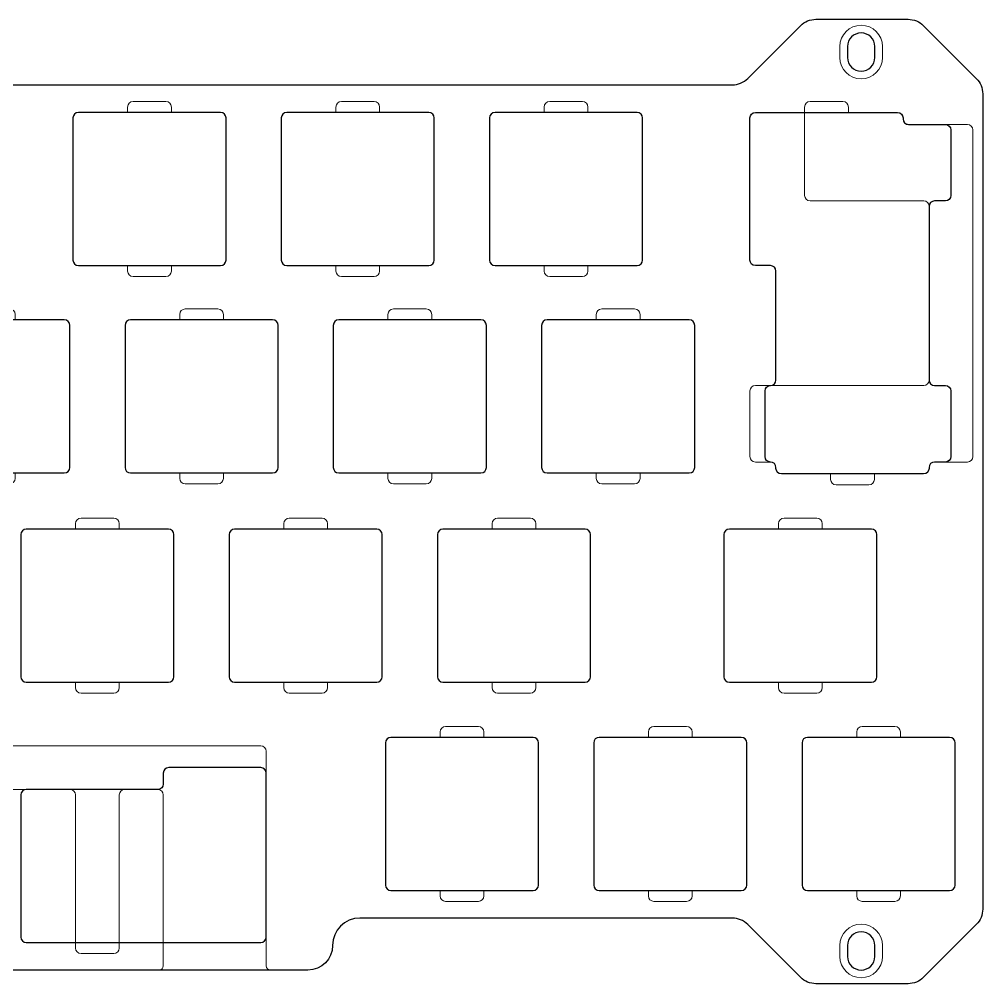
# Model space of a CAD drawing. Header units: millimetres. Extents: x 25 to 225, y 21 to 109.
# Drawn here: x 136.8 to 224.9, y 20.8 to 109 of the extents above; entities that cross this region are included whole.
import ezdxf

# ---------------------------------------------------------------- set-up
doc = ezdxf.new("R2010")
doc.units = ezdxf.units.MM
doc.header["$MEASUREMENT"] = 0
doc.layers.add('Throughcut', color=7, linetype='Continuous', lineweight=0)
doc.layers.add('Undercut', color=7, linetype='Continuous', lineweight=0)

msp = doc.modelspace()

# ---------------------------------------------------------------- linework, layer by layer
at = {"layer": 'Throughcut', "color": 18, "lineweight": 25, "true_color": 0x000000}
for points, knots in [([(24.871, 65.032), (24.871, 65.032), (24.87, 27.64), (24.87, 27.64), (24.87, 27.109), (25.081, 26.601), (25.456, 26.226), (25.456, 26.226), (30.285, 21.397), (30.285, 21.397), (30.66, 21.022), (31.168, 20.811), (31.699, 20.811), (31.699, 20.811), (40.442, 20.811), (40.442, 20.811), (40.972, 20.811), (41.481, 21.022), (41.856, 21.397), (41.856, 21.397), (46.685, 26.225), (46.685, 26.225), (47.054, 26.594), (47.553, 26.805), (48.075, 26.811), (48.075, 26.811), (82.124, 26.811), (82.124, 26.811), (83.504, 26.811), (84.624, 25.692), (84.624, 24.311), (84.624, 23.062), (85.636, 22.049), (86.885, 22.049), (86.885, 22.049), (163.18, 22.049), (163.18, 22.049), (164.429, 22.049), (165.442, 23.062), (165.442, 24.311), (165.442, 24.311), (165.442, 24.311), (165.442, 24.311), (165.442, 25.692), (166.561, 26.811), (167.942, 26.811), (167.942, 26.811), (201.991, 26.811), (201.991, 26.811), (202.521, 26.811), (203.03, 26.6), (203.405, 26.225), (203.405, 26.225), (208.235, 21.395), (208.235, 21.395), (208.61, 21.02), (209.118, 20.809), (209.649, 20.809), (209.649, 20.809), (218.067, 20.809), (218.067, 20.809), (218.598, 20.809), (219.106, 21.02), (219.482, 21.395), (219.482, 21.395), (224.31, 26.223), (224.31, 26.223), (224.685, 26.599), (224.896, 27.107), (224.896, 27.638), (224.896, 27.638), (224.896, 102.183), (224.896, 102.183), (224.896, 102.713), (224.685, 103.222), (224.31, 103.597), (224.31, 103.597), (219.482, 108.425), (219.482, 108.425), (219.107, 108.8), (218.598, 109.011), (218.068, 109.011), (218.068, 109.011), (209.649, 109.011), (209.649, 109.011), (209.119, 109.011), (208.61, 108.8), (208.235, 108.425), (208.235, 108.425), (203.407, 103.597), (203.407, 103.597), (203.032, 103.222), (202.523, 103.011), (201.992, 103.011), (201.992, 103.011), (48.099, 103.011), (48.099, 103.011), (47.569, 103.011), (47.06, 103.222), (46.685, 103.597), (46.685, 103.597), (41.857, 108.425), (41.857, 108.425), (41.482, 108.8), (40.973, 109.011), (40.442, 109.011), (40.442, 109.011), (31.699, 109.011), (31.699, 109.011), (31.169, 109.011), (30.66, 108.8), (30.285, 108.425), (30.285, 108.425), (25.457, 103.597), (25.457, 103.597), (25.082, 103.222), (24.871, 102.713), (24.871, 102.183), (24.871, 102.183), (24.871, 65.032), (24.871, 65.032)], [0, 0, 0, 0, 1, 1, 1, 2, 2, 2, 3, 3, 3, 4, 4, 4, 5, 5, 5, 6, 6, 6, 7, 7, 7, 8, 8, 8, 9, 9, 9, 10, 10, 10, 11, 11, 11, 12, 12, 12, 13, 13, 13, 14, 14, 14, 15, 15, 15, 16, 16, 16, 17, 17, 17, 18, 18, 18, 19, 19, 19, 20, 20, 20, 21, 21, 21, 22, 22, 22, 23, 23, 23, 24, 24, 24, 25, 25, 25, 26, 26, 26, 27, 27, 27, 28, 28, 28, 29, 29, 29, 30, 30, 30, 31, 31, 31, 32, 32, 32, 33, 33, 33, 34, 34, 34, 35, 35, 35, 36, 36, 36, 37, 37, 37, 38, 38, 38, 39, 39, 39, 40, 40, 40, 40]), ([(213.777, 104.261), (213.777, 104.261), (213.777, 104.261), (213.777, 104.261), (213.087, 104.261), (212.527, 104.821), (212.527, 105.511), (212.527, 105.511), (212.527, 106.511), (212.527, 106.511), (212.527, 107.201), (213.087, 107.761), (213.777, 107.761), (213.777, 107.761), (213.777, 107.761), (213.777, 107.761), (214.467, 107.761), (215.027, 107.201), (215.027, 106.511), (215.027, 106.511), (215.027, 105.511), (215.027, 105.511), (215.027, 104.821), (214.467, 104.261), (213.777, 104.261)], [0, 0, 0, 0, 1, 1, 1, 2, 2, 2, 3, 3, 3, 4, 4, 4, 5, 5, 5, 6, 6, 6, 7, 7, 7, 8, 8, 8, 8]), ([(155.196, 86.486), (155.196, 86.486), (142.196, 86.486), (142.196, 86.486), (141.92, 86.486), (141.696, 86.71), (141.696, 86.986), (141.696, 86.986), (141.696, 99.986), (141.696, 99.986), (141.696, 100.262), (141.92, 100.486), (142.196, 100.486), (142.196, 100.486), (155.196, 100.486), (155.196, 100.486), (155.472, 100.486), (155.696, 100.262), (155.696, 99.986), (155.696, 99.986), (155.696, 86.986), (155.696, 86.986), (155.696, 86.71), (155.472, 86.486), (155.196, 86.486)], [0, 0, 0, 0, 1, 1, 1, 2, 2, 2, 3, 3, 3, 4, 4, 4, 5, 5, 5, 6, 6, 6, 7, 7, 7, 8, 8, 8, 8]), ([(174.246, 86.486), (174.246, 86.486), (161.246, 86.486), (161.246, 86.486), (160.97, 86.486), (160.746, 86.71), (160.746, 86.986), (160.746, 86.986), (160.746, 99.986), (160.746, 99.986), (160.746, 100.262), (160.97, 100.486), (161.246, 100.486), (161.246, 100.486), (174.246, 100.486), (174.246, 100.486), (174.522, 100.486), (174.746, 100.262), (174.746, 99.986), (174.746, 99.986), (174.746, 86.986), (174.746, 86.986), (174.746, 86.71), (174.522, 86.486), (174.246, 86.486)], [0, 0, 0, 0, 1, 1, 1, 2, 2, 2, 3, 3, 3, 4, 4, 4, 5, 5, 5, 6, 6, 6, 7, 7, 7, 8, 8, 8, 8]), ([(193.296, 86.486), (193.296, 86.486), (180.296, 86.486), (180.296, 86.486), (180.02, 86.486), (179.796, 86.71), (179.796, 86.986), (179.796, 86.986), (179.796, 99.986), (179.796, 99.986), (179.796, 100.262), (180.02, 100.486), (180.296, 100.486), (180.296, 100.486), (193.296, 100.486), (193.296, 100.486), (193.572, 100.486), (193.796, 100.262), (193.796, 99.986), (193.796, 99.986), (193.796, 86.986), (193.796, 86.986), (193.796, 86.71), (193.572, 86.486), (193.296, 86.486)], [0, 0, 0, 0, 1, 1, 1, 2, 2, 2, 3, 3, 3, 4, 4, 4, 5, 5, 5, 6, 6, 6, 7, 7, 7, 8, 8, 8, 8]), ([(220.491, 99.394), (220.491, 99.394), (218.108, 99.394), (218.108, 99.394), (217.832, 99.394), (217.608, 99.618), (217.608, 99.894), (217.608, 99.894), (217.608, 99.986), (217.608, 99.986), (217.608, 100.262), (217.384, 100.486), (217.108, 100.486), (217.108, 100.486), (204.108, 100.486), (204.108, 100.486), (203.832, 100.486), (203.608, 100.262), (203.608, 99.986), (203.608, 99.986), (203.608, 86.981), (203.608, 86.981), (203.608, 86.705), (203.832, 86.481), (204.108, 86.481), (204.108, 86.481), (205.49, 86.481), (205.49, 86.481), (205.766, 86.481), (205.99, 86.257), (205.99, 85.981), (205.99, 85.981), (205.99, 76.018), (205.99, 76.018), (205.99, 75.742), (205.766, 75.518), (205.49, 75.518), (205.213, 75.518), (204.99, 75.294), (204.99, 75.018), (204.99, 75.018), (204.99, 69.018), (204.99, 69.018), (204.99, 68.742), (205.213, 68.518), (205.49, 68.518), (205.766, 68.518), (205.99, 68.294), (205.99, 68.018), (205.99, 68.018), (205.99, 67.931), (205.99, 67.931), (205.99, 67.655), (206.213, 67.431), (206.49, 67.431), (206.49, 67.431), (219.49, 67.431), (219.49, 67.431), (219.766, 67.431), (219.99, 67.655), (219.99, 67.931), (219.99, 67.931), (219.99, 68.018), (219.99, 68.018), (219.99, 68.294), (220.213, 68.518), (220.49, 68.518), (220.49, 68.518), (221.49, 68.518), (221.49, 68.518), (221.766, 68.518), (221.99, 68.742), (221.99, 69.018), (221.99, 69.018), (221.99, 75.018), (221.99, 75.018), (221.99, 75.294), (221.766, 75.518), (221.49, 75.518), (221.49, 75.518), (220.49, 75.518), (220.49, 75.518), (220.213, 75.518), (219.99, 75.742), (219.99, 76.018), (219.99, 76.018), (219.99, 91.894), (219.99, 91.894), (219.99, 92.17), (220.213, 92.394), (220.49, 92.394), (220.49, 92.394), (221.49, 92.394), (221.49, 92.394), (221.766, 92.394), (221.99, 92.618), (221.99, 92.894), (221.99, 92.894), (221.99, 98.894), (221.99, 98.894), (221.99, 99.17), (221.766, 99.394), (221.49, 99.394), (221.49, 99.394), (220.491, 99.394), (220.491, 99.394)], [0, 0, 0, 0, 1, 1, 1, 2, 2, 2, 3, 3, 3, 4, 4, 4, 5, 5, 5, 6, 6, 6, 7, 7, 7, 8, 8, 8, 9, 9, 9, 10, 10, 10, 11, 11, 11, 12, 12, 12, 13, 13, 13, 14, 14, 14, 15, 15, 15, 16, 16, 16, 17, 17, 17, 18, 18, 18, 19, 19, 19, 20, 20, 20, 21, 21, 21, 22, 22, 22, 23, 23, 23, 24, 24, 24, 25, 25, 25, 26, 26, 26, 27, 27, 27, 28, 28, 28, 29, 29, 29, 30, 30, 30, 31, 31, 31, 32, 32, 32, 33, 33, 33, 34, 34, 34, 35, 35, 35, 35]), ([(140.908, 67.52), (140.908, 67.52), (127.908, 67.52), (127.908, 67.52), (127.632, 67.52), (127.408, 67.744), (127.408, 68.02), (127.408, 68.02), (127.408, 81.02), (127.408, 81.02), (127.408, 81.296), (127.632, 81.52), (127.908, 81.52), (127.908, 81.52), (140.908, 81.52), (140.908, 81.52), (141.184, 81.52), (141.408, 81.296), (141.408, 81.02), (141.408, 81.02), (141.408, 68.02), (141.408, 68.02), (141.408, 67.744), (141.184, 67.52), (140.908, 67.52)], [0, 0, 0, 0, 1, 1, 1, 2, 2, 2, 3, 3, 3, 4, 4, 4, 5, 5, 5, 6, 6, 6, 7, 7, 7, 8, 8, 8, 8]), ([(159.958, 67.52), (159.958, 67.52), (146.958, 67.52), (146.958, 67.52), (146.682, 67.52), (146.458, 67.744), (146.458, 68.02), (146.458, 68.02), (146.458, 81.02), (146.458, 81.02), (146.458, 81.296), (146.682, 81.52), (146.958, 81.52), (146.958, 81.52), (159.958, 81.52), (159.958, 81.52), (160.234, 81.52), (160.458, 81.296), (160.458, 81.02), (160.458, 81.02), (160.458, 68.02), (160.458, 68.02), (160.458, 67.744), (160.234, 67.52), (159.958, 67.52)], [0, 0, 0, 0, 1, 1, 1, 2, 2, 2, 3, 3, 3, 4, 4, 4, 5, 5, 5, 6, 6, 6, 7, 7, 7, 8, 8, 8, 8]), ([(179.008, 67.52), (179.008, 67.52), (166.008, 67.52), (166.008, 67.52), (165.732, 67.52), (165.508, 67.744), (165.508, 68.02), (165.508, 68.02), (165.508, 81.02), (165.508, 81.02), (165.508, 81.296), (165.732, 81.52), (166.008, 81.52), (166.008, 81.52), (179.008, 81.52), (179.008, 81.52), (179.284, 81.52), (179.508, 81.296), (179.508, 81.02), (179.508, 81.02), (179.508, 68.02), (179.508, 68.02), (179.508, 67.744), (179.284, 67.52), (179.008, 67.52)], [0, 0, 0, 0, 1, 1, 1, 2, 2, 2, 3, 3, 3, 4, 4, 4, 5, 5, 5, 6, 6, 6, 7, 7, 7, 8, 8, 8, 8]), ([(198.058, 67.52), (198.058, 67.52), (185.058, 67.52), (185.058, 67.52), (184.782, 67.52), (184.558, 67.744), (184.558, 68.02), (184.558, 68.02), (184.558, 81.02), (184.558, 81.02), (184.558, 81.296), (184.782, 81.52), (185.058, 81.52), (185.058, 81.52), (198.058, 81.52), (198.058, 81.52), (198.334, 81.52), (198.558, 81.296), (198.558, 81.02), (198.558, 81.02), (198.558, 68.02), (198.558, 68.02), (198.558, 67.744), (198.334, 67.52), (198.058, 67.52)], [0, 0, 0, 0, 1, 1, 1, 2, 2, 2, 3, 3, 3, 4, 4, 4, 5, 5, 5, 6, 6, 6, 7, 7, 7, 8, 8, 8, 8]), ([(150.433, 48.386), (150.433, 48.386), (137.433, 48.386), (137.433, 48.386), (137.157, 48.386), (136.933, 48.61), (136.933, 48.886), (136.933, 48.886), (136.933, 61.886), (136.933, 61.886), (136.933, 62.162), (137.157, 62.386), (137.433, 62.386), (137.433, 62.386), (150.433, 62.386), (150.433, 62.386), (150.709, 62.386), (150.933, 62.162), (150.933, 61.886), (150.933, 61.886), (150.933, 48.886), (150.933, 48.886), (150.933, 48.61), (150.709, 48.386), (150.433, 48.386)], [0, 0, 0, 0, 1, 1, 1, 2, 2, 2, 3, 3, 3, 4, 4, 4, 5, 5, 5, 6, 6, 6, 7, 7, 7, 8, 8, 8, 8]), ([(169.483, 48.386), (169.483, 48.386), (156.483, 48.386), (156.483, 48.386), (156.207, 48.386), (155.983, 48.61), (155.983, 48.886), (155.983, 48.886), (155.983, 61.886), (155.983, 61.886), (155.983, 62.162), (156.207, 62.386), (156.483, 62.386), (156.483, 62.386), (169.483, 62.386), (169.483, 62.386), (169.759, 62.386), (169.983, 62.162), (169.983, 61.886), (169.983, 61.886), (169.983, 48.886), (169.983, 48.886), (169.983, 48.61), (169.759, 48.386), (169.483, 48.386)], [0, 0, 0, 0, 1, 1, 1, 2, 2, 2, 3, 3, 3, 4, 4, 4, 5, 5, 5, 6, 6, 6, 7, 7, 7, 8, 8, 8, 8]), ([(188.533, 48.386), (188.533, 48.386), (175.533, 48.386), (175.533, 48.386), (175.257, 48.386), (175.033, 48.61), (175.033, 48.886), (175.033, 48.886), (175.033, 61.886), (175.033, 61.886), (175.033, 62.162), (175.257, 62.386), (175.533, 62.386), (175.533, 62.386), (188.533, 62.386), (188.533, 62.386), (188.809, 62.386), (189.033, 62.162), (189.033, 61.886), (189.033, 61.886), (189.033, 48.886), (189.033, 48.886), (189.033, 48.61), (188.809, 48.386), (188.533, 48.386)], [0, 0, 0, 0, 1, 1, 1, 2, 2, 2, 3, 3, 3, 4, 4, 4, 5, 5, 5, 6, 6, 6, 7, 7, 7, 8, 8, 8, 8]), ([(214.727, 48.386), (214.727, 48.386), (201.727, 48.386), (201.727, 48.386), (201.451, 48.386), (201.227, 48.61), (201.227, 48.886), (201.227, 48.886), (201.227, 61.886), (201.227, 61.886), (201.227, 62.162), (201.451, 62.386), (201.727, 62.386), (201.727, 62.386), (214.727, 62.386), (214.727, 62.386), (215.003, 62.386), (215.227, 62.162), (215.227, 61.886), (215.227, 61.886), (215.227, 48.886), (215.227, 48.886), (215.227, 48.61), (215.003, 48.386), (214.727, 48.386)], [0, 0, 0, 0, 1, 1, 1, 2, 2, 2, 3, 3, 3, 4, 4, 4, 5, 5, 5, 6, 6, 6, 7, 7, 7, 8, 8, 8, 8]), ([(183.771, 29.336), (183.771, 29.336), (170.771, 29.336), (170.771, 29.336), (170.495, 29.336), (170.271, 29.56), (170.271, 29.836), (170.271, 29.836), (170.271, 42.836), (170.271, 42.836), (170.271, 43.112), (170.495, 43.336), (170.771, 43.336), (170.771, 43.336), (183.771, 43.336), (183.771, 43.336), (184.047, 43.336), (184.271, 43.112), (184.271, 42.836), (184.271, 42.836), (184.271, 29.836), (184.271, 29.836), (184.271, 29.56), (184.047, 29.336), (183.771, 29.336)], [0, 0, 0, 0, 1, 1, 1, 2, 2, 2, 3, 3, 3, 4, 4, 4, 5, 5, 5, 6, 6, 6, 7, 7, 7, 8, 8, 8, 8]), ([(202.821, 29.336), (202.821, 29.336), (189.821, 29.336), (189.821, 29.336), (189.545, 29.336), (189.321, 29.56), (189.321, 29.836), (189.321, 29.836), (189.321, 42.836), (189.321, 42.836), (189.321, 43.112), (189.545, 43.336), (189.821, 43.336), (189.821, 43.336), (202.821, 43.336), (202.821, 43.336), (203.097, 43.336), (203.321, 43.112), (203.321, 42.836), (203.321, 42.836), (203.321, 29.836), (203.321, 29.836), (203.321, 29.56), (203.097, 29.336), (202.821, 29.336)], [0, 0, 0, 0, 1, 1, 1, 2, 2, 2, 3, 3, 3, 4, 4, 4, 5, 5, 5, 6, 6, 6, 7, 7, 7, 8, 8, 8, 8]), ([(221.871, 29.336), (221.871, 29.336), (208.871, 29.336), (208.871, 29.336), (208.595, 29.336), (208.371, 29.56), (208.371, 29.836), (208.371, 29.836), (208.371, 42.836), (208.371, 42.836), (208.371, 43.112), (208.595, 43.336), (208.871, 43.336), (208.871, 43.336), (221.871, 43.336), (221.871, 43.336), (222.147, 43.336), (222.371, 43.112), (222.371, 42.836), (222.371, 42.836), (222.371, 29.836), (222.371, 29.836), (222.371, 29.56), (222.147, 29.336), (221.871, 29.336)], [0, 0, 0, 0, 1, 1, 1, 2, 2, 2, 3, 3, 3, 4, 4, 4, 5, 5, 5, 6, 6, 6, 7, 7, 7, 8, 8, 8, 8]), ([(149.458, 38.573), (149.734, 38.573), (149.958, 38.797), (149.958, 39.073), (149.958, 39.073), (149.958, 40.068), (149.958, 40.068), (149.958, 40.345), (150.182, 40.568), (150.458, 40.568), (150.458, 40.568), (158.871, 40.568), (158.871, 40.568), (158.871, 40.568), (158.871, 40.573), (158.871, 40.573), (159.147, 40.573), (159.371, 40.35), (159.371, 40.073), (159.371, 40.073), (159.371, 25.073), (159.371, 25.073), (159.371, 24.797), (159.147, 24.573), (158.871, 24.573), (158.871, 24.573), (137.433, 24.573), (137.433, 24.573), (137.157, 24.573), (136.933, 24.797), (136.933, 25.073), (136.933, 25.073), (136.933, 38.073), (136.933, 38.073), (136.933, 38.35), (137.157, 38.573), (137.433, 38.573), (137.433, 38.573), (149.458, 38.573), (149.458, 38.573)], [0, 0, 0, 0, 1, 1, 1, 2, 2, 2, 3, 3, 3, 4, 4, 4, 5, 5, 5, 6, 6, 6, 7, 7, 7, 8, 8, 8, 9, 9, 9, 10, 10, 10, 11, 11, 11, 12, 12, 12, 13, 13, 13, 13]), ([(213.777, 22.059), (213.777, 22.059), (213.777, 22.059), (213.777, 22.059), (213.087, 22.059), (212.527, 22.619), (212.527, 23.309), (212.527, 23.309), (212.527, 24.309), (212.527, 24.309), (212.527, 25), (213.087, 25.559), (213.777, 25.559), (213.777, 25.559), (213.777, 25.559), (213.777, 25.559), (214.467, 25.559), (215.027, 25), (215.027, 24.309), (215.027, 24.309), (215.027, 23.309), (215.027, 23.309), (215.027, 22.619), (214.467, 22.059), (213.777, 22.059)], [0, 0, 0, 0, 1, 1, 1, 2, 2, 2, 3, 3, 3, 4, 4, 4, 5, 5, 5, 6, 6, 6, 7, 7, 7, 8, 8, 8, 8])]:
    msp.add_open_spline(points, degree=3, knots=knots, dxfattribs=at)
at = {"layer": 'Undercut', "color": 18, "lineweight": 9, "true_color": 0x000000}
for points, knots in [([(213.777, 103.561), (213.777, 103.561), (213.777, 103.561), (213.777, 103.561), (212.7, 103.561), (211.827, 104.434), (211.827, 105.511), (211.827, 105.511), (211.827, 106.511), (211.827, 106.511), (211.827, 107.588), (212.7, 108.461), (213.777, 108.461), (213.777, 108.461), (213.777, 108.461), (213.777, 108.461), (214.854, 108.461), (215.727, 107.588), (215.727, 106.511), (215.727, 106.511), (215.727, 105.511), (215.727, 105.511), (215.727, 104.434), (214.854, 103.561), (213.777, 103.561)], [0, 0, 0, 0, 1, 1, 1, 2, 2, 2, 3, 3, 3, 4, 4, 4, 5, 5, 5, 6, 6, 6, 7, 7, 7, 8, 8, 8, 8]), ([(146.696, 86.486), (146.696, 86.486), (146.696, 85.986), (146.696, 85.986), (146.696, 85.71), (146.92, 85.486), (147.196, 85.486), (147.196, 85.486), (150.196, 85.486), (150.196, 85.486), (150.472, 85.486), (150.696, 85.71), (150.696, 85.986), (150.696, 85.986), (150.696, 86.486), (150.696, 86.486), (150.696, 86.486), (155.196, 86.486), (155.196, 86.486), (155.472, 86.486), (155.696, 86.71), (155.696, 86.986), (155.696, 86.986), (155.696, 99.986), (155.696, 99.986), (155.696, 100.262), (155.472, 100.486), (155.196, 100.486), (155.196, 100.486), (150.696, 100.486), (150.696, 100.486), (150.696, 100.486), (150.696, 100.986), (150.696, 100.986), (150.696, 101.262), (150.472, 101.486), (150.196, 101.486), (150.196, 101.486), (147.196, 101.486), (147.196, 101.486), (146.92, 101.486), (146.696, 101.262), (146.696, 100.986), (146.696, 100.986), (146.696, 100.486), (146.696, 100.486), (146.696, 100.486), (142.196, 100.486), (142.196, 100.486), (141.92, 100.486), (141.696, 100.262), (141.696, 99.986), (141.696, 99.986), (141.696, 86.986), (141.696, 86.986), (141.696, 86.71), (141.92, 86.486), (142.196, 86.486), (142.196, 86.486), (146.696, 86.486), (146.696, 86.486)], [0, 0, 0, 0, 1, 1, 1, 2, 2, 2, 3, 3, 3, 4, 4, 4, 5, 5, 5, 6, 6, 6, 7, 7, 7, 8, 8, 8, 9, 9, 9, 10, 10, 10, 11, 11, 11, 12, 12, 12, 13, 13, 13, 14, 14, 14, 15, 15, 15, 16, 16, 16, 17, 17, 17, 18, 18, 18, 19, 19, 19, 20, 20, 20, 20]), ([(165.746, 86.486), (165.746, 86.486), (165.746, 85.986), (165.746, 85.986), (165.746, 85.71), (165.97, 85.486), (166.246, 85.486), (166.246, 85.486), (169.246, 85.486), (169.246, 85.486), (169.522, 85.486), (169.746, 85.71), (169.746, 85.986), (169.746, 85.986), (169.746, 86.486), (169.746, 86.486), (169.746, 86.486), (174.246, 86.486), (174.246, 86.486), (174.522, 86.486), (174.746, 86.71), (174.746, 86.986), (174.746, 86.986), (174.746, 99.986), (174.746, 99.986), (174.746, 100.262), (174.522, 100.486), (174.246, 100.486), (174.246, 100.486), (169.746, 100.486), (169.746, 100.486), (169.746, 100.486), (169.746, 100.986), (169.746, 100.986), (169.746, 101.262), (169.522, 101.486), (169.246, 101.486), (169.246, 101.486), (166.246, 101.486), (166.246, 101.486), (165.97, 101.486), (165.746, 101.262), (165.746, 100.986), (165.746, 100.986), (165.746, 100.486), (165.746, 100.486), (165.746, 100.486), (161.246, 100.486), (161.246, 100.486), (160.97, 100.486), (160.746, 100.262), (160.746, 99.986), (160.746, 99.986), (160.746, 86.986), (160.746, 86.986), (160.746, 86.71), (160.97, 86.486), (161.246, 86.486), (161.246, 86.486), (165.746, 86.486), (165.746, 86.486)], [0, 0, 0, 0, 1, 1, 1, 2, 2, 2, 3, 3, 3, 4, 4, 4, 5, 5, 5, 6, 6, 6, 7, 7, 7, 8, 8, 8, 9, 9, 9, 10, 10, 10, 11, 11, 11, 12, 12, 12, 13, 13, 13, 14, 14, 14, 15, 15, 15, 16, 16, 16, 17, 17, 17, 18, 18, 18, 19, 19, 19, 20, 20, 20, 20]), ([(184.796, 86.486), (184.796, 86.486), (184.796, 85.986), (184.796, 85.986), (184.796, 85.71), (185.02, 85.486), (185.296, 85.486), (185.296, 85.486), (188.296, 85.486), (188.296, 85.486), (188.572, 85.486), (188.796, 85.71), (188.796, 85.986), (188.796, 85.986), (188.796, 86.486), (188.796, 86.486), (188.796, 86.486), (193.296, 86.486), (193.296, 86.486), (193.572, 86.486), (193.796, 86.71), (193.796, 86.986), (193.796, 86.986), (193.796, 99.986), (193.796, 99.986), (193.796, 100.262), (193.572, 100.486), (193.296, 100.486), (193.296, 100.486), (188.796, 100.486), (188.796, 100.486), (188.796, 100.486), (188.796, 100.986), (188.796, 100.986), (188.796, 101.262), (188.572, 101.486), (188.296, 101.486), (188.296, 101.486), (185.296, 101.486), (185.296, 101.486), (185.02, 101.486), (184.796, 101.262), (184.796, 100.986), (184.796, 100.986), (184.796, 100.486), (184.796, 100.486), (184.796, 100.486), (180.296, 100.486), (180.296, 100.486), (180.02, 100.486), (179.796, 100.262), (179.796, 99.986), (179.796, 99.986), (179.796, 86.986), (179.796, 86.986), (179.796, 86.71), (180.02, 86.486), (180.296, 86.486), (180.296, 86.486), (184.796, 86.486), (184.796, 86.486)], [0, 0, 0, 0, 1, 1, 1, 2, 2, 2, 3, 3, 3, 4, 4, 4, 5, 5, 5, 6, 6, 6, 7, 7, 7, 8, 8, 8, 9, 9, 9, 10, 10, 10, 11, 11, 11, 12, 12, 12, 13, 13, 13, 14, 14, 14, 15, 15, 15, 16, 16, 16, 17, 17, 17, 18, 18, 18, 19, 19, 19, 20, 20, 20, 20]), ([(219.5, 92.404), (219.5, 92.404), (209.108, 92.404), (209.108, 92.404), (208.832, 92.404), (208.608, 92.628), (208.608, 92.904), (208.608, 92.904), (208.608, 100.986), (208.608, 100.986), (208.608, 101.262), (208.832, 101.486), (209.108, 101.486), (209.108, 101.486), (212.108, 101.486), (212.108, 101.486), (212.384, 101.486), (212.608, 101.262), (212.608, 100.986), (212.608, 100.986), (212.608, 100.486), (212.608, 100.486), (212.608, 100.486), (217.108, 100.486), (217.108, 100.486), (217.384, 100.486), (217.608, 100.262), (217.608, 99.986), (217.608, 99.986), (217.608, 99.904), (217.608, 99.904), (217.608, 99.627), (217.833, 99.402), (218.11, 99.402), (218.11, 99.402), (223.498, 99.396), (223.498, 99.396), (223.775, 99.396), (224, 99.171), (224, 98.894), (224, 98.894), (224, 69.022), (224, 69.022), (224, 68.745), (223.775, 68.52), (223.498, 68.52), (223.498, 68.52), (220.491, 68.52), (220.491, 68.52), (220.214, 68.52), (219.989, 68.295), (219.989, 68.018), (219.989, 68.018), (219.989, 67.936), (219.989, 67.936), (219.989, 67.66), (219.765, 67.436), (219.489, 67.436), (219.489, 67.436), (214.989, 67.436), (214.989, 67.436), (214.989, 67.436), (214.989, 66.936), (214.989, 66.936), (214.989, 66.66), (214.765, 66.436), (214.489, 66.436), (214.489, 66.436), (211.489, 66.436), (211.489, 66.436), (211.213, 66.436), (210.989, 66.66), (210.989, 66.936), (210.989, 66.936), (210.989, 67.436), (210.989, 67.436), (210.989, 67.436), (206.489, 67.436), (206.489, 67.436), (206.213, 67.436), (205.989, 67.66), (205.989, 67.936), (205.989, 67.936), (205.989, 68.019), (205.989, 68.019), (205.989, 68.295), (205.765, 68.519), (205.489, 68.519), (205.489, 68.519), (205.489, 68.52), (205.489, 68.52), (205.489, 68.52), (204.108, 68.52), (204.108, 68.52), (203.832, 68.52), (203.608, 68.744), (203.608, 69.02), (203.608, 69.02), (203.608, 75.018), (203.608, 75.018), (203.608, 75.294), (203.832, 75.518), (204.108, 75.518), (204.108, 75.518), (219.5, 75.518), (219.5, 75.518), (219.776, 75.518), (220, 75.742), (220, 76.018), (220, 76.018), (220, 91.904), (220, 91.904), (220, 92.18), (219.776, 92.404), (219.5, 92.404)], [0, 0, 0, 0, 1, 1, 1, 2, 2, 2, 3, 3, 3, 4, 4, 4, 5, 5, 5, 6, 6, 6, 7, 7, 7, 8, 8, 8, 9, 9, 9, 10, 10, 10, 11, 11, 11, 12, 12, 12, 13, 13, 13, 14, 14, 14, 15, 15, 15, 16, 16, 16, 17, 17, 17, 18, 18, 18, 19, 19, 19, 20, 20, 20, 21, 21, 21, 22, 22, 22, 23, 23, 23, 24, 24, 24, 25, 25, 25, 26, 26, 26, 27, 27, 27, 28, 28, 28, 29, 29, 29, 30, 30, 30, 31, 31, 31, 32, 32, 32, 33, 33, 33, 34, 34, 34, 35, 35, 35, 36, 36, 36, 37, 37, 37, 38, 38, 38, 38]), ([(132.408, 67.52), (132.408, 67.52), (132.408, 67.02), (132.408, 67.02), (132.408, 66.744), (132.632, 66.52), (132.908, 66.52), (132.908, 66.52), (135.908, 66.52), (135.908, 66.52), (136.184, 66.52), (136.408, 66.744), (136.408, 67.02), (136.408, 67.02), (136.408, 67.52), (136.408, 67.52), (136.408, 67.52), (140.908, 67.52), (140.908, 67.52), (141.184, 67.52), (141.408, 67.744), (141.408, 68.02), (141.408, 68.02), (141.408, 81.02), (141.408, 81.02), (141.408, 81.296), (141.184, 81.52), (140.908, 81.52), (140.908, 81.52), (136.408, 81.52), (136.408, 81.52), (136.408, 81.52), (136.408, 82.02), (136.408, 82.02), (136.408, 82.296), (136.184, 82.52), (135.908, 82.52), (135.908, 82.52), (132.908, 82.52), (132.908, 82.52), (132.632, 82.52), (132.408, 82.296), (132.408, 82.02), (132.408, 82.02), (132.408, 81.52), (132.408, 81.52), (132.408, 81.52), (127.908, 81.52), (127.908, 81.52), (127.632, 81.52), (127.408, 81.296), (127.408, 81.02), (127.408, 81.02), (127.408, 68.02), (127.408, 68.02), (127.408, 67.744), (127.632, 67.52), (127.908, 67.52), (127.908, 67.52), (132.408, 67.52), (132.408, 67.52)], [0, 0, 0, 0, 1, 1, 1, 2, 2, 2, 3, 3, 3, 4, 4, 4, 5, 5, 5, 6, 6, 6, 7, 7, 7, 8, 8, 8, 9, 9, 9, 10, 10, 10, 11, 11, 11, 12, 12, 12, 13, 13, 13, 14, 14, 14, 15, 15, 15, 16, 16, 16, 17, 17, 17, 18, 18, 18, 19, 19, 19, 20, 20, 20, 20]), ([(151.458, 67.52), (151.458, 67.52), (151.458, 67.02), (151.458, 67.02), (151.458, 66.744), (151.682, 66.52), (151.958, 66.52), (151.958, 66.52), (154.958, 66.52), (154.958, 66.52), (155.234, 66.52), (155.458, 66.744), (155.458, 67.02), (155.458, 67.02), (155.458, 67.52), (155.458, 67.52), (155.458, 67.52), (159.958, 67.52), (159.958, 67.52), (160.234, 67.52), (160.458, 67.744), (160.458, 68.02), (160.458, 68.02), (160.458, 81.02), (160.458, 81.02), (160.458, 81.296), (160.234, 81.52), (159.958, 81.52), (159.958, 81.52), (155.458, 81.52), (155.458, 81.52), (155.458, 81.52), (155.458, 82.02), (155.458, 82.02), (155.458, 82.296), (155.234, 82.52), (154.958, 82.52), (154.958, 82.52), (151.958, 82.52), (151.958, 82.52), (151.682, 82.52), (151.458, 82.296), (151.458, 82.02), (151.458, 82.02), (151.458, 81.52), (151.458, 81.52), (151.458, 81.52), (146.958, 81.52), (146.958, 81.52), (146.682, 81.52), (146.458, 81.296), (146.458, 81.02), (146.458, 81.02), (146.458, 68.02), (146.458, 68.02), (146.458, 67.744), (146.682, 67.52), (146.958, 67.52), (146.958, 67.52), (151.458, 67.52), (151.458, 67.52)], [0, 0, 0, 0, 1, 1, 1, 2, 2, 2, 3, 3, 3, 4, 4, 4, 5, 5, 5, 6, 6, 6, 7, 7, 7, 8, 8, 8, 9, 9, 9, 10, 10, 10, 11, 11, 11, 12, 12, 12, 13, 13, 13, 14, 14, 14, 15, 15, 15, 16, 16, 16, 17, 17, 17, 18, 18, 18, 19, 19, 19, 20, 20, 20, 20]), ([(170.508, 67.52), (170.508, 67.52), (170.508, 67.02), (170.508, 67.02), (170.508, 66.744), (170.732, 66.52), (171.008, 66.52), (171.008, 66.52), (174.008, 66.52), (174.008, 66.52), (174.284, 66.52), (174.508, 66.744), (174.508, 67.02), (174.508, 67.02), (174.508, 67.52), (174.508, 67.52), (174.508, 67.52), (179.008, 67.52), (179.008, 67.52), (179.284, 67.52), (179.508, 67.744), (179.508, 68.02), (179.508, 68.02), (179.508, 81.02), (179.508, 81.02), (179.508, 81.296), (179.284, 81.52), (179.008, 81.52), (179.008, 81.52), (174.508, 81.52), (174.508, 81.52), (174.508, 81.52), (174.508, 82.02), (174.508, 82.02), (174.508, 82.296), (174.284, 82.52), (174.008, 82.52), (174.008, 82.52), (171.008, 82.52), (171.008, 82.52), (170.732, 82.52), (170.508, 82.296), (170.508, 82.02), (170.508, 82.02), (170.508, 81.52), (170.508, 81.52), (170.508, 81.52), (166.008, 81.52), (166.008, 81.52), (165.732, 81.52), (165.508, 81.296), (165.508, 81.02), (165.508, 81.02), (165.508, 68.02), (165.508, 68.02), (165.508, 67.744), (165.732, 67.52), (166.008, 67.52), (166.008, 67.52), (170.508, 67.52), (170.508, 67.52)], [0, 0, 0, 0, 1, 1, 1, 2, 2, 2, 3, 3, 3, 4, 4, 4, 5, 5, 5, 6, 6, 6, 7, 7, 7, 8, 8, 8, 9, 9, 9, 10, 10, 10, 11, 11, 11, 12, 12, 12, 13, 13, 13, 14, 14, 14, 15, 15, 15, 16, 16, 16, 17, 17, 17, 18, 18, 18, 19, 19, 19, 20, 20, 20, 20]), ([(189.558, 67.52), (189.558, 67.52), (189.558, 67.02), (189.558, 67.02), (189.558, 66.744), (189.782, 66.52), (190.058, 66.52), (190.058, 66.52), (193.058, 66.52), (193.058, 66.52), (193.334, 66.52), (193.558, 66.744), (193.558, 67.02), (193.558, 67.02), (193.558, 67.52), (193.558, 67.52), (193.558, 67.52), (198.058, 67.52), (198.058, 67.52), (198.334, 67.52), (198.558, 67.744), (198.558, 68.02), (198.558, 68.02), (198.558, 81.02), (198.558, 81.02), (198.558, 81.296), (198.334, 81.52), (198.058, 81.52), (198.058, 81.52), (193.558, 81.52), (193.558, 81.52), (193.558, 81.52), (193.558, 82.02), (193.558, 82.02), (193.558, 82.296), (193.334, 82.52), (193.058, 82.52), (193.058, 82.52), (190.058, 82.52), (190.058, 82.52), (189.782, 82.52), (189.558, 82.296), (189.558, 82.02), (189.558, 82.02), (189.558, 81.52), (189.558, 81.52), (189.558, 81.52), (185.058, 81.52), (185.058, 81.52), (184.782, 81.52), (184.558, 81.296), (184.558, 81.02), (184.558, 81.02), (184.558, 68.02), (184.558, 68.02), (184.558, 67.744), (184.782, 67.52), (185.058, 67.52), (185.058, 67.52), (189.558, 67.52), (189.558, 67.52)], [0, 0, 0, 0, 1, 1, 1, 2, 2, 2, 3, 3, 3, 4, 4, 4, 5, 5, 5, 6, 6, 6, 7, 7, 7, 8, 8, 8, 9, 9, 9, 10, 10, 10, 11, 11, 11, 12, 12, 12, 13, 13, 13, 14, 14, 14, 15, 15, 15, 16, 16, 16, 17, 17, 17, 18, 18, 18, 19, 19, 19, 20, 20, 20, 20]), ([(141.933, 48.386), (141.933, 48.386), (141.933, 47.886), (141.933, 47.886), (141.933, 47.61), (142.157, 47.386), (142.433, 47.386), (142.433, 47.386), (145.433, 47.386), (145.433, 47.386), (145.709, 47.386), (145.933, 47.61), (145.933, 47.886), (145.933, 47.886), (145.933, 48.386), (145.933, 48.386), (145.933, 48.386), (150.433, 48.386), (150.433, 48.386), (150.709, 48.386), (150.933, 48.61), (150.933, 48.886), (150.933, 48.886), (150.933, 61.886), (150.933, 61.886), (150.933, 62.162), (150.709, 62.386), (150.433, 62.386), (150.433, 62.386), (145.933, 62.386), (145.933, 62.386), (145.933, 62.386), (145.933, 62.886), (145.933, 62.886), (145.933, 63.162), (145.709, 63.386), (145.433, 63.386), (145.433, 63.386), (142.433, 63.386), (142.433, 63.386), (142.157, 63.386), (141.933, 63.162), (141.933, 62.886), (141.933, 62.886), (141.933, 62.386), (141.933, 62.386), (141.933, 62.386), (137.433, 62.386), (137.433, 62.386), (137.157, 62.386), (136.933, 62.162), (136.933, 61.886), (136.933, 61.886), (136.933, 48.886), (136.933, 48.886), (136.933, 48.61), (137.157, 48.386), (137.433, 48.386), (137.433, 48.386), (141.933, 48.386), (141.933, 48.386)], [0, 0, 0, 0, 1, 1, 1, 2, 2, 2, 3, 3, 3, 4, 4, 4, 5, 5, 5, 6, 6, 6, 7, 7, 7, 8, 8, 8, 9, 9, 9, 10, 10, 10, 11, 11, 11, 12, 12, 12, 13, 13, 13, 14, 14, 14, 15, 15, 15, 16, 16, 16, 17, 17, 17, 18, 18, 18, 19, 19, 19, 20, 20, 20, 20]), ([(160.983, 48.386), (160.983, 48.386), (160.983, 47.886), (160.983, 47.886), (160.983, 47.61), (161.207, 47.386), (161.483, 47.386), (161.483, 47.386), (164.483, 47.386), (164.483, 47.386), (164.759, 47.386), (164.983, 47.61), (164.983, 47.886), (164.983, 47.886), (164.983, 48.386), (164.983, 48.386), (164.983, 48.386), (169.483, 48.386), (169.483, 48.386), (169.759, 48.386), (169.983, 48.61), (169.983, 48.886), (169.983, 48.886), (169.983, 61.886), (169.983, 61.886), (169.983, 62.162), (169.759, 62.386), (169.483, 62.386), (169.483, 62.386), (164.983, 62.386), (164.983, 62.386), (164.983, 62.386), (164.983, 62.886), (164.983, 62.886), (164.983, 63.162), (164.759, 63.386), (164.483, 63.386), (164.483, 63.386), (161.483, 63.386), (161.483, 63.386), (161.207, 63.386), (160.983, 63.162), (160.983, 62.886), (160.983, 62.886), (160.983, 62.386), (160.983, 62.386), (160.983, 62.386), (156.483, 62.386), (156.483, 62.386), (156.207, 62.386), (155.983, 62.162), (155.983, 61.886), (155.983, 61.886), (155.983, 48.886), (155.983, 48.886), (155.983, 48.61), (156.207, 48.386), (156.483, 48.386), (156.483, 48.386), (160.983, 48.386), (160.983, 48.386)], [0, 0, 0, 0, 1, 1, 1, 2, 2, 2, 3, 3, 3, 4, 4, 4, 5, 5, 5, 6, 6, 6, 7, 7, 7, 8, 8, 8, 9, 9, 9, 10, 10, 10, 11, 11, 11, 12, 12, 12, 13, 13, 13, 14, 14, 14, 15, 15, 15, 16, 16, 16, 17, 17, 17, 18, 18, 18, 19, 19, 19, 20, 20, 20, 20]), ([(180.033, 48.386), (180.033, 48.386), (180.033, 47.886), (180.033, 47.886), (180.033, 47.61), (180.257, 47.386), (180.533, 47.386), (180.533, 47.386), (183.533, 47.386), (183.533, 47.386), (183.809, 47.386), (184.033, 47.61), (184.033, 47.886), (184.033, 47.886), (184.033, 48.386), (184.033, 48.386), (184.033, 48.386), (188.533, 48.386), (188.533, 48.386), (188.809, 48.386), (189.033, 48.61), (189.033, 48.886), (189.033, 48.886), (189.033, 61.886), (189.033, 61.886), (189.033, 62.162), (188.809, 62.386), (188.533, 62.386), (188.533, 62.386), (184.033, 62.386), (184.033, 62.386), (184.033, 62.386), (184.033, 62.886), (184.033, 62.886), (184.033, 63.162), (183.809, 63.386), (183.533, 63.386), (183.533, 63.386), (180.533, 63.386), (180.533, 63.386), (180.257, 63.386), (180.033, 63.162), (180.033, 62.886), (180.033, 62.886), (180.033, 62.386), (180.033, 62.386), (180.033, 62.386), (175.533, 62.386), (175.533, 62.386), (175.257, 62.386), (175.033, 62.162), (175.033, 61.886), (175.033, 61.886), (175.033, 48.886), (175.033, 48.886), (175.033, 48.61), (175.257, 48.386), (175.533, 48.386), (175.533, 48.386), (180.033, 48.386), (180.033, 48.386)], [0, 0, 0, 0, 1, 1, 1, 2, 2, 2, 3, 3, 3, 4, 4, 4, 5, 5, 5, 6, 6, 6, 7, 7, 7, 8, 8, 8, 9, 9, 9, 10, 10, 10, 11, 11, 11, 12, 12, 12, 13, 13, 13, 14, 14, 14, 15, 15, 15, 16, 16, 16, 17, 17, 17, 18, 18, 18, 19, 19, 19, 20, 20, 20, 20]), ([(206.227, 48.386), (206.227, 48.386), (206.227, 47.886), (206.227, 47.886), (206.227, 47.61), (206.451, 47.386), (206.727, 47.386), (206.727, 47.386), (209.727, 47.386), (209.727, 47.386), (210.003, 47.386), (210.227, 47.61), (210.227, 47.886), (210.227, 47.886), (210.227, 48.386), (210.227, 48.386), (210.227, 48.386), (214.727, 48.386), (214.727, 48.386), (215.003, 48.386), (215.227, 48.61), (215.227, 48.886), (215.227, 48.886), (215.227, 61.886), (215.227, 61.886), (215.227, 62.162), (215.003, 62.386), (214.727, 62.386), (214.727, 62.386), (210.227, 62.386), (210.227, 62.386), (210.227, 62.386), (210.227, 62.886), (210.227, 62.886), (210.227, 63.162), (210.003, 63.386), (209.727, 63.386), (209.727, 63.386), (206.727, 63.386), (206.727, 63.386), (206.451, 63.386), (206.227, 63.162), (206.227, 62.886), (206.227, 62.886), (206.227, 62.386), (206.227, 62.386), (206.227, 62.386), (201.727, 62.386), (201.727, 62.386), (201.451, 62.386), (201.227, 62.162), (201.227, 61.886), (201.227, 61.886), (201.227, 48.886), (201.227, 48.886), (201.227, 48.61), (201.451, 48.386), (201.727, 48.386), (201.727, 48.386), (206.227, 48.386), (206.227, 48.386)], [0, 0, 0, 0, 1, 1, 1, 2, 2, 2, 3, 3, 3, 4, 4, 4, 5, 5, 5, 6, 6, 6, 7, 7, 7, 8, 8, 8, 9, 9, 9, 10, 10, 10, 11, 11, 11, 12, 12, 12, 13, 13, 13, 14, 14, 14, 15, 15, 15, 16, 16, 16, 17, 17, 17, 18, 18, 18, 19, 19, 19, 20, 20, 20, 20]), ([(175.271, 29.336), (175.271, 29.336), (175.271, 28.836), (175.271, 28.836), (175.271, 28.56), (175.495, 28.336), (175.771, 28.336), (175.771, 28.336), (178.771, 28.336), (178.771, 28.336), (179.047, 28.336), (179.271, 28.56), (179.271, 28.836), (179.271, 28.836), (179.271, 29.336), (179.271, 29.336), (179.271, 29.336), (183.771, 29.336), (183.771, 29.336), (184.047, 29.336), (184.271, 29.56), (184.271, 29.836), (184.271, 29.836), (184.271, 42.836), (184.271, 42.836), (184.271, 43.112), (184.047, 43.336), (183.771, 43.336), (183.771, 43.336), (179.271, 43.336), (179.271, 43.336), (179.271, 43.336), (179.271, 43.836), (179.271, 43.836), (179.271, 44.112), (179.047, 44.336), (178.771, 44.336), (178.771, 44.336), (175.771, 44.336), (175.771, 44.336), (175.495, 44.336), (175.271, 44.112), (175.271, 43.836), (175.271, 43.836), (175.271, 43.336), (175.271, 43.336), (175.271, 43.336), (170.771, 43.336), (170.771, 43.336), (170.495, 43.336), (170.271, 43.112), (170.271, 42.836), (170.271, 42.836), (170.271, 29.836), (170.271, 29.836), (170.271, 29.56), (170.495, 29.336), (170.771, 29.336), (170.771, 29.336), (175.271, 29.336), (175.271, 29.336)], [0, 0, 0, 0, 1, 1, 1, 2, 2, 2, 3, 3, 3, 4, 4, 4, 5, 5, 5, 6, 6, 6, 7, 7, 7, 8, 8, 8, 9, 9, 9, 10, 10, 10, 11, 11, 11, 12, 12, 12, 13, 13, 13, 14, 14, 14, 15, 15, 15, 16, 16, 16, 17, 17, 17, 18, 18, 18, 19, 19, 19, 20, 20, 20, 20]), ([(194.321, 29.336), (194.321, 29.336), (194.321, 28.836), (194.321, 28.836), (194.321, 28.56), (194.545, 28.336), (194.821, 28.336), (194.821, 28.336), (197.821, 28.336), (197.821, 28.336), (198.097, 28.336), (198.321, 28.56), (198.321, 28.836), (198.321, 28.836), (198.321, 29.336), (198.321, 29.336), (198.321, 29.336), (202.821, 29.336), (202.821, 29.336), (203.097, 29.336), (203.321, 29.56), (203.321, 29.836), (203.321, 29.836), (203.321, 42.836), (203.321, 42.836), (203.321, 43.112), (203.097, 43.336), (202.821, 43.336), (202.821, 43.336), (198.321, 43.336), (198.321, 43.336), (198.321, 43.336), (198.321, 43.836), (198.321, 43.836), (198.321, 44.112), (198.097, 44.336), (197.821, 44.336), (197.821, 44.336), (194.821, 44.336), (194.821, 44.336), (194.545, 44.336), (194.321, 44.112), (194.321, 43.836), (194.321, 43.836), (194.321, 43.336), (194.321, 43.336), (194.321, 43.336), (189.821, 43.336), (189.821, 43.336), (189.545, 43.336), (189.321, 43.112), (189.321, 42.836), (189.321, 42.836), (189.321, 29.836), (189.321, 29.836), (189.321, 29.56), (189.545, 29.336), (189.821, 29.336), (189.821, 29.336), (194.321, 29.336), (194.321, 29.336)], [0, 0, 0, 0, 1, 1, 1, 2, 2, 2, 3, 3, 3, 4, 4, 4, 5, 5, 5, 6, 6, 6, 7, 7, 7, 8, 8, 8, 9, 9, 9, 10, 10, 10, 11, 11, 11, 12, 12, 12, 13, 13, 13, 14, 14, 14, 15, 15, 15, 16, 16, 16, 17, 17, 17, 18, 18, 18, 19, 19, 19, 20, 20, 20, 20]), ([(213.371, 29.336), (213.371, 29.336), (213.371, 28.836), (213.371, 28.836), (213.371, 28.56), (213.595, 28.336), (213.871, 28.336), (213.871, 28.336), (216.871, 28.336), (216.871, 28.336), (217.147, 28.336), (217.371, 28.56), (217.371, 28.836), (217.371, 28.836), (217.371, 29.336), (217.371, 29.336), (217.371, 29.336), (221.871, 29.336), (221.871, 29.336), (222.147, 29.336), (222.371, 29.56), (222.371, 29.836), (222.371, 29.836), (222.371, 42.836), (222.371, 42.836), (222.371, 43.112), (222.147, 43.336), (221.871, 43.336), (221.871, 43.336), (217.371, 43.336), (217.371, 43.336), (217.371, 43.336), (217.371, 43.836), (217.371, 43.836), (217.371, 44.112), (217.147, 44.336), (216.871, 44.336), (216.871, 44.336), (213.871, 44.336), (213.871, 44.336), (213.595, 44.336), (213.371, 44.112), (213.371, 43.836), (213.371, 43.836), (213.371, 43.336), (213.371, 43.336), (213.371, 43.336), (208.871, 43.336), (208.871, 43.336), (208.595, 43.336), (208.371, 43.112), (208.371, 42.836), (208.371, 42.836), (208.371, 29.836), (208.371, 29.836), (208.371, 29.56), (208.595, 29.336), (208.871, 29.336), (208.871, 29.336), (213.371, 29.336), (213.371, 29.336)], [0, 0, 0, 0, 1, 1, 1, 2, 2, 2, 3, 3, 3, 4, 4, 4, 5, 5, 5, 6, 6, 6, 7, 7, 7, 8, 8, 8, 9, 9, 9, 10, 10, 10, 11, 11, 11, 12, 12, 12, 13, 13, 13, 14, 14, 14, 15, 15, 15, 16, 16, 16, 17, 17, 17, 18, 18, 18, 19, 19, 19, 20, 20, 20, 20]), ([(103.333, 38.573), (103.333, 38.573), (100.308, 38.573), (100.308, 38.573), (100.032, 38.573), (99.808, 38.349), (99.808, 38.073), (99.808, 38.073), (99.808, 22.446), (99.808, 22.446), (99.808, 22.227), (99.986, 22.049), (100.205, 22.049), (100.205, 22.049), (89.998, 22.049), (89.998, 22.049), (90.217, 22.049), (90.395, 22.227), (90.395, 22.446), (90.395, 22.446), (90.395, 42.073), (90.395, 42.073), (90.395, 42.349), (90.619, 42.573), (90.895, 42.573), (90.895, 42.573), (158.871, 42.573), (158.871, 42.573), (159.147, 42.573), (159.371, 42.349), (159.371, 42.073), (159.371, 42.073), (159.371, 22.446), (159.371, 22.446), (159.371, 22.227), (159.549, 22.049), (159.768, 22.049), (159.768, 22.049), (149.561, 22.049), (149.561, 22.049), (149.78, 22.049), (149.958, 22.227), (149.958, 22.446), (149.958, 22.446), (149.958, 38.073), (149.958, 38.073), (149.958, 38.349), (149.734, 38.573), (149.458, 38.573), (149.458, 38.573), (146.433, 38.573), (146.433, 38.573), (146.157, 38.573), (145.933, 38.349), (145.933, 38.073), (145.933, 38.073), (145.933, 24.073), (145.933, 24.073), (145.933, 23.797), (145.709, 23.573), (145.433, 23.573), (145.433, 23.573), (142.433, 23.573), (142.433, 23.573), (142.157, 23.573), (141.933, 23.797), (141.933, 24.073), (141.933, 24.073), (141.933, 38.073), (141.933, 38.073), (141.933, 38.349), (141.709, 38.573), (141.433, 38.573), (141.433, 38.573), (135.995, 38.573), (135.995, 38.573), (135.719, 38.573), (135.495, 38.349), (135.495, 38.073), (135.495, 38.073), (135.495, 22.549), (135.495, 22.549), (135.495, 22.273), (135.719, 22.049), (135.995, 22.049), (135.995, 22.049), (127.995, 22.049), (127.995, 22.049), (128.271, 22.049), (128.495, 22.273), (128.495, 22.549), (128.495, 22.549), (128.495, 24.073), (128.495, 24.073), (128.495, 24.349), (128.271, 24.573), (127.995, 24.573), (127.356, 24.573), (126.883, 24.573), (126.883, 24.573), (126.883, 24.573), (126.883, 24.073), (126.883, 24.073), (126.883, 23.797), (126.659, 23.573), (126.383, 23.573), (126.383, 23.573), (123.383, 23.573), (123.383, 23.573), (123.107, 23.573), (122.883, 23.797), (122.883, 24.073), (122.883, 24.073), (122.883, 24.573), (122.883, 24.573), (122.883, 24.573), (122.41, 24.573), (121.771, 24.573), (121.495, 24.573), (121.271, 24.349), (121.271, 24.073), (121.271, 24.073), (121.271, 22.549), (121.271, 22.549), (121.271, 22.273), (121.495, 22.049), (121.771, 22.049), (121.771, 22.049), (113.771, 22.049), (113.771, 22.049), (114.047, 22.049), (114.271, 22.273), (114.271, 22.549), (114.271, 22.549), (114.271, 38.073), (114.271, 38.073), (114.271, 38.349), (114.047, 38.573), (113.771, 38.573), (113.771, 38.573), (108.333, 38.573), (108.333, 38.573), (108.057, 38.573), (107.833, 38.349), (107.833, 38.073), (107.833, 38.073), (107.833, 24.073), (107.833, 24.073), (107.833, 23.797), (107.609, 23.573), (107.333, 23.573), (107.333, 23.573), (104.333, 23.573), (104.333, 23.573), (104.057, 23.573), (103.833, 23.797), (103.833, 24.073), (103.833, 24.073), (103.833, 38.073), (103.833, 38.073), (103.833, 38.349), (103.609, 38.573), (103.333, 38.573)], [0, 0, 0, 0, 1, 1, 1, 2, 2, 2, 3, 3, 3, 4, 4, 4, 5, 5, 5, 6, 6, 6, 7, 7, 7, 8, 8, 8, 9, 9, 9, 10, 10, 10, 11, 11, 11, 12, 12, 12, 13, 13, 13, 14, 14, 14, 15, 15, 15, 16, 16, 16, 17, 17, 17, 18, 18, 18, 19, 19, 19, 20, 20, 20, 21, 21, 21, 22, 22, 22, 23, 23, 23, 24, 24, 24, 25, 25, 25, 26, 26, 26, 27, 27, 27, 28, 28, 28, 29, 29, 29, 30, 30, 30, 31, 31, 31, 32, 32, 32, 33, 33, 33, 34, 34, 34, 35, 35, 35, 36, 36, 36, 37, 37, 37, 38, 38, 38, 39, 39, 39, 40, 40, 40, 41, 41, 41, 42, 42, 42, 43, 43, 43, 44, 44, 44, 45, 45, 45, 46, 46, 46, 47, 47, 47, 48, 48, 48, 49, 49, 49, 50, 50, 50, 51, 51, 51, 52, 52, 52, 53, 53, 53, 54, 54, 54, 54]), ([(213.777, 21.359), (213.777, 21.359), (213.777, 21.359), (213.777, 21.359), (212.7, 21.359), (211.827, 22.232), (211.827, 23.309), (211.827, 23.309), (211.827, 24.309), (211.827, 24.309), (211.827, 25.386), (212.7, 26.259), (213.777, 26.259), (213.777, 26.259), (213.777, 26.259), (213.777, 26.259), (214.854, 26.259), (215.727, 25.386), (215.727, 24.309), (215.727, 24.309), (215.727, 23.309), (215.727, 23.309), (215.727, 22.232), (214.854, 21.359), (213.777, 21.359)], [0, 0, 0, 0, 1, 1, 1, 2, 2, 2, 3, 3, 3, 4, 4, 4, 5, 5, 5, 6, 6, 6, 7, 7, 7, 8, 8, 8, 8])]:
    msp.add_open_spline(points, degree=3, knots=knots, dxfattribs=at)

doc.saveas('drawing.dxf')
